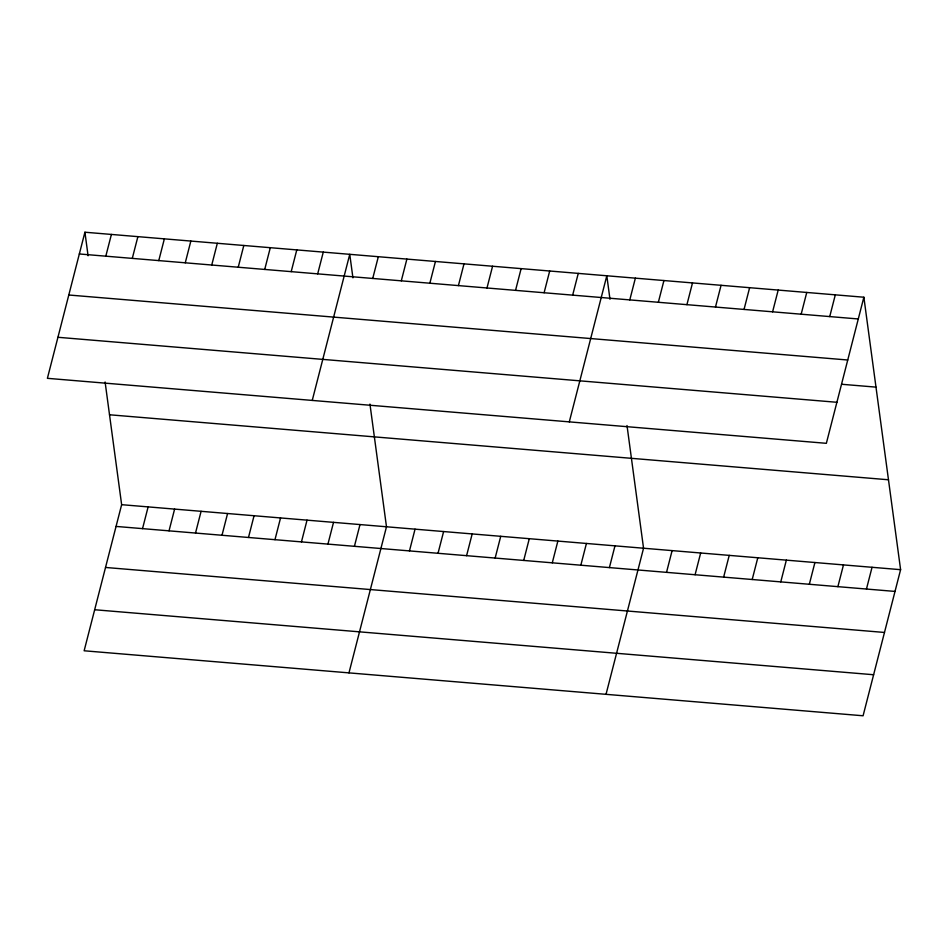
<?xml version="1.0" encoding="UTF-8"?>
<svg xmlns="http://www.w3.org/2000/svg" width="948" height="948" viewBox="0 0 948 948"><rect width="100%" height="100%" fill="white"/><g stroke="black" fill="none" stroke-linecap="round" stroke-linejoin="round"><path stroke-width="1.42" d="M84.917 232.224L47.4 378.323L826.36 443.32L863.865 297.222L84.917 232.224L88.081 255.747M105.809 256.185L111.402 234.44M132.293 258.389L137.887 236.644M158.778 260.605L164.359 238.86M105.098 381.997L121.64 504.68L84.135 650.778L863.083 715.776L900.6 569.677L863.865 297.222M185.263 262.809L190.844 241.065M142.544 528.629L148.125 506.884M211.748 265.025L217.329 243.281M169.028 530.844L174.61 509.1M238.232 267.229L243.814 245.485M195.513 533.049L201.094 511.304M264.717 269.445L270.298 247.701M221.998 535.264L227.579 513.52M291.202 271.649L296.783 249.905M248.483 537.469L254.064 515.724M317.687 273.865L323.268 252.121M274.967 539.685L280.549 517.94M312.248 400.423L349.753 254.325L352.929 277.835M301.452 541.889L307.034 520.144M372.73 278.451L378.323 256.707M327.937 544.105L333.518 522.36M401.3 280.833L406.882 259.088M354.422 546.309L360.003 524.564M429.859 283.215L435.44 261.47M348.971 672.879L386.488 526.78L369.945 404.085M458.417 285.609L463.999 263.864M409.465 550.907L415.046 529.162M486.988 287.991L492.569 266.246M438.023 553.288L443.617 531.544M515.546 290.372L521.127 268.628M466.594 555.67L472.175 533.925M544.105 292.754L549.686 271.01M495.152 558.052L500.734 536.307M572.663 295.136L578.256 273.391M523.711 560.434L529.292 538.689M569.298 421.872L606.815 275.773L609.979 299.284M552.281 562.828L557.862 541.071M629.792 299.9L635.373 278.155M580.84 565.209L586.421 543.465M658.35 302.282L663.932 280.537M609.398 567.591L614.979 545.847M686.921 304.664L692.502 282.919M606.033 694.327L643.55 548.228L627.007 425.534M715.479 307.057L721.061 285.312M666.527 572.355L672.108 550.61M744.038 309.439L749.619 287.694M695.085 574.737L700.667 552.992M772.596 311.821L778.19 290.076M723.644 577.119L729.225 555.374M801.167 314.203L806.748 292.458M752.202 579.501L757.796 557.756M829.725 316.585L835.307 294.84M780.773 581.882L786.354 560.138M809.331 584.276L814.913 562.519M837.89 586.658L843.471 564.913M866.46 589.04L872.042 567.295M79.324 253.969L858.284 318.966M68.789 295.006L847.749 360.003M841.717 384.272L875.988 387.128M57.935 337.287L836.894 402.284M109.518 414.774L888.477 479.771M121.64 504.68L900.6 569.677M116.059 526.424L895.019 591.422M105.524 567.461L884.484 632.458M94.67 609.742L873.629 674.739"/></g></svg>
